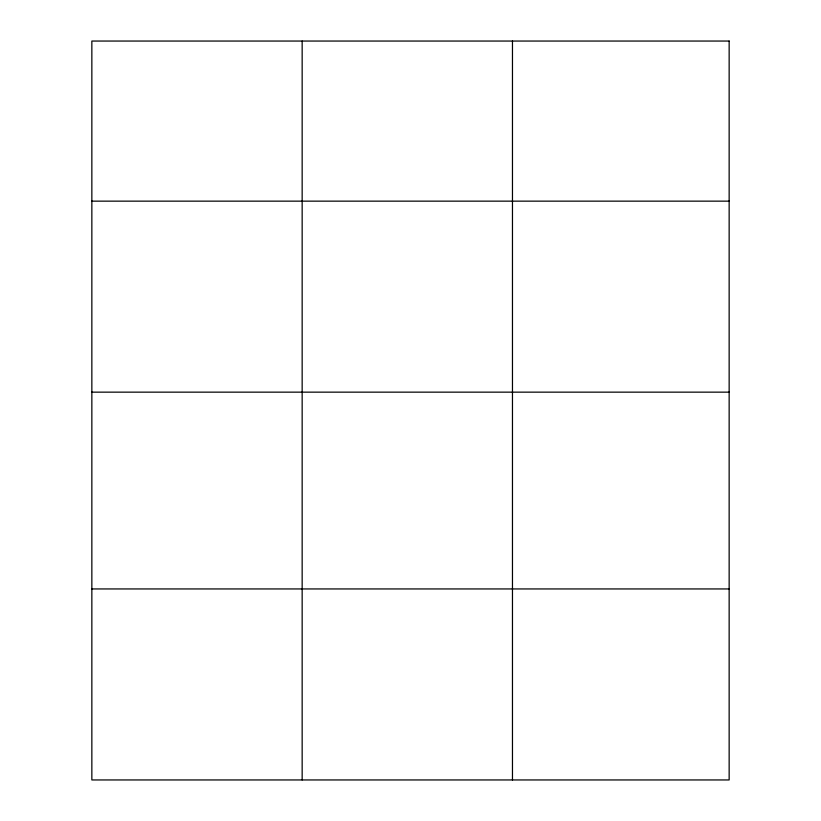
<?xml version="1.0" encoding="UTF-8"?>
<svg xmlns="http://www.w3.org/2000/svg" width="821" height="821" viewBox="0 0 821 821"><rect width="100%" height="100%" fill="white"/><g stroke="black" fill="none" stroke-linecap="round" stroke-linejoin="round"><path stroke-width="1.23" d="M91.849 201.145L729.151 201.145M91.849 392.151L729.151 392.151M91.849 588.944L729.151 588.944M512.468 41.05L512.468 779.95M302.159 41.05L302.159 779.95M729.151 41.05L91.849 41.05L91.849 779.95L729.151 779.95L729.151 41.05"/></g></svg>
